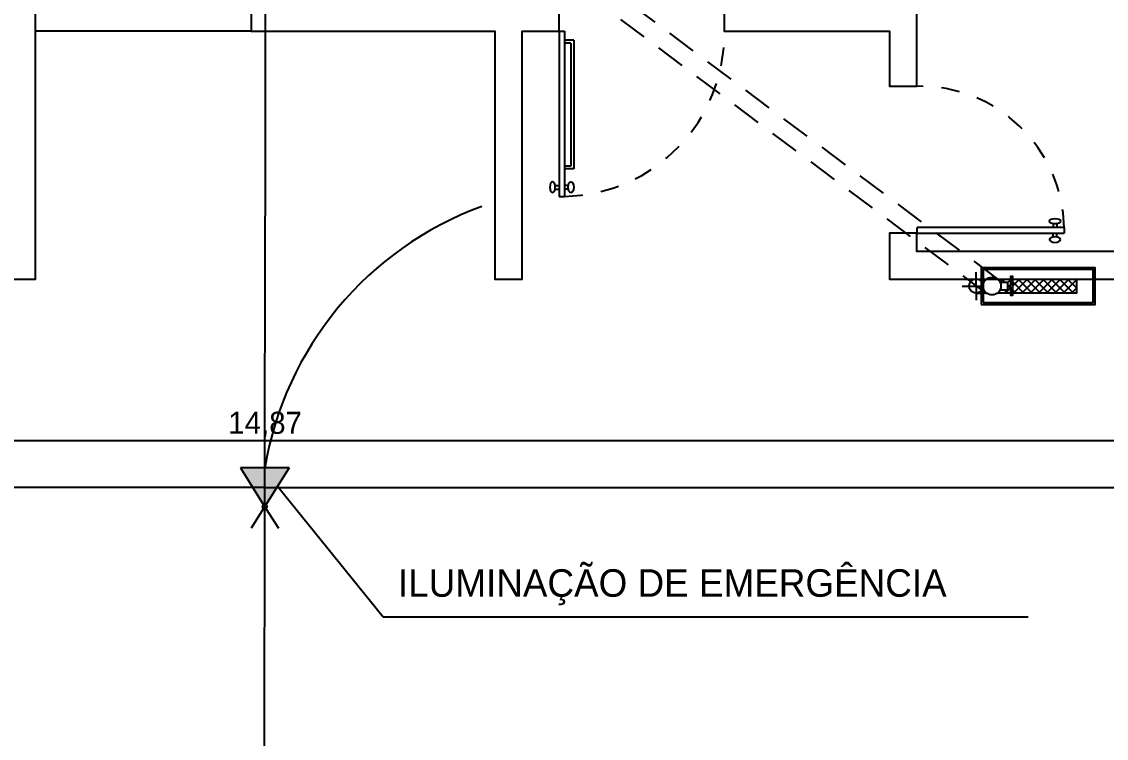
# Model space of a CAD drawing. Header units: millimetres. Extents: x 952 to 2017, y 419 to 1447.
# Drawn here: x 971.17 to 977.07, y 432.37 to 436.27 of the extents above; entities that cross this region are included whole.
import ezdxf

# ---------------------------------------------------------------- set-up
doc = ezdxf.new("R2010")
doc.units = ezdxf.units.MM
doc.header["$PDMODE"] = 34
doc.linetypes.add('ACAD_ISO03W100', pattern=[30, 12, -18])
doc.linetypes.add('HIDDEN2', pattern=[4.7625, 3.175, -1.5875])
doc.layers.get('0').update_dxf_attribs({"color": 5})
for name, color, linetype in [('caixa d agua', 1, 'Continuous'), ('can01', 1, 'Continuous'), ('can02', 2, 'Continuous'), ('fio tomadas de chão', 82, 'Continuous'), ('INCENDIO', 1, 'Continuous'), ('Janela', 2, 'Continuous'), ('pena 01', 1, 'Continuous'), ('pena01', 1, 'Continuous'), ('pena02', 2, 'Continuous')]:
    doc.layers.add(name, color=color, linetype=linetype)
doc.styles.get("Standard").update_dxf_attribs({"font": 'ERASLGHT.TTF'})
doc.dimstyles.new('ISO-25', dxfattribs={"dimtxt": 0.12, "dimasz": 0.12, "dimexe": 0.15, "dimexo": 0.14, "dimgap": 0.015, "dimtad": 1, "dimzin": 1, "dimtxsty": 'Standard', "dimblk": 'OBLIQUE', "dimcen": 0.15, "dimdle": 0.0005, "dimclrd": 1, "dimclre": 1, "dimclrt": 2, "dimadec": 0, "dimazin": 0, "dimtfac": 1, "dimtmove": 0, "dimatfit": 3, "dimldrblk": 'OBLIQUE', "dimfxl": 1, "dimarcsym": 0})

# ---------------------------------------------------------------- blocks, each defined once
blk = doc.blocks.new('_Oblique')
at = {"color": 0, "linetype": 'ByBlock', "lineweight": -2}
blk.add_line((-0.5, -0.5), (0.5, 0.5), dxfattribs=at)
blk = doc.blocks.new('*D16')
at = {"color": 1, "lineweight": -2}
for p, q in [((965.0572, 433.462), (965.0572, 434.1436)), ((979.9238, 433.462), (979.9238, 434.1436)), ((965.0567, 433.9936), (979.9243, 433.9936))]:
    blk.add_line(p, q, dxfattribs=at)
at = {"layer": 'Defpoints', "color": 0}
for p in [(979.9238, 433.9936), (965.0572, 433.322), (979.9238, 433.322)]:
    blk.add_point(p, dxfattribs=at)
at = {"color": 1, "lineweight": -2, "xscale": 0.12, "yscale": 0.12, "zscale": 0.12, "rotation": 180}
blk.add_blockref('_Oblique', (965.0572, 433.9936), dxfattribs=at)
at = {"color": 1, "lineweight": -2, "xscale": 0.12, "yscale": 0.12, "zscale": 0.12}
blk.add_blockref('_Oblique', (979.9238, 433.9936), dxfattribs=at)
at = {"color": 2, "insert": (972.4905, 434.0784), "char_height": 0.12, "attachment_point": 5}
blk.add_mtext('14,87', dxfattribs=at)

msp = doc.modelspace()

# ---------------------------------------------------------------- hatches: boundary and pattern name
at = {"layer": 'fio tomadas de chão'}
msp.add_hatch(color=256, dxfattribs=at).paths.add_polyline_path([(972.6212, 433.8435), (972.3566, 433.8435), (972.4827, 433.643, -0.288345), (972.4951, 433.643)])
at = {"layer": 'INCENDIO'}
h = msp.add_hatch(dxfattribs=at)
h.set_pattern_fill('NET', color=256, scale=0.01, angle=45, style=0)
h.set_pattern_definition([(45, (-37.412395, -20.654937), (-0.0224506403, 0.0224506403), []), (135, (-37.412395, -20.654937), (-0.0224506403, -0.0224506403), [])])
h.paths.add_polyline_path([(976.9072, 434.7957), (976.9072, 434.872), (976.5587, 434.872), (976.5587, 434.7957)])
h.paths.add_polyline_path([(976.5318, 434.8544), (976.5318, 434.8363), (976.5501, 434.8363), (976.5501, 434.872), (976.4777, 434.872, -0.117134), (976.4917, 434.8544)])
h.paths.add_polyline_path([(976.5501, 434.8297), (976.5318, 434.8297), (976.5318, 434.8112), (976.4906, 434.8112, -0.10512), (976.4777, 434.7957), (976.5501, 434.7957)])
msp.add_hatch(color=256, dxfattribs=at).paths.add_polyline_path([(976.5587, 434.887), (976.5501, 434.887), (976.5501, 434.8363), (976.5318, 434.8363), (976.5318, 434.8297), (976.5501, 434.8297), (976.5501, 434.7834), (976.5587, 434.7834)])

# ---------------------------------------------------------------- linework, layer by layer
at = {"layer": 'caixa d agua', "linetype": 'HIDDEN2', "ltscale": 0.05}
for p, q in [((976.4777, 434.8739), (972.5175, 437.8409)), ((976.4177, 434.7938), (972.4575, 437.7609))]:
    msp.add_line(p, q, dxfattribs=at)
at = {"layer": 'can01'}
for p, q in [((973.1326, 433.0308), (972.5581, 433.7433)), ((976.6449, 433.0308), (973.1326, 433.0308))]:
    msp.add_line(p, q, dxfattribs=at)
at = {"layer": 'can02'}
for points in [[(971.2405, 440.272), (971.0905, 440.272), (971.0905, 438.322), (970.4917, 438.322), (970.4917, 438.172), (971.0905, 438.172), (971.0905, 436.372), (970.8905, 436.372), (970.8905, 436.222), (971.0905, 436.222), (971.0905, 434.872), (971.2405, 434.872)], [(974.4893, 438.322), (973.8905, 438.322), (973.8905, 440.272), (973.7405, 440.272), (973.7405, 436.372), (972.5655, 436.372), (972.5655, 438.922), (972.4155, 438.922), (972.4155, 436.222), (973.7405, 436.222), (973.7405, 434.872), (973.8905, 434.872), (973.8905, 436.222), (974.0905, 436.222), (974.0905, 436.372), (973.8905, 436.372), (973.8905, 438.172), (974.4893, 438.172)], [(980.4947, 438.322), (979.9988, 438.322), (979.9988, 439.322), (979.8488, 439.322), (979.8488, 438.322), (979.3987, 438.322), (979.3987, 438.172), (979.8488, 438.172), (979.8488, 436.372), (979.8488, 435.022), (976.0388, 435.022), (976.0388, 435.122), (975.8888, 435.122), (975.8888, 434.872), (979.9988, 434.872), (979.9988, 438.172), (980.4947, 438.172)], [(976.4455, 438.322), (975.4923, 438.322), (975.4923, 438.172), (975.8905, 438.172), (975.8905, 436.372), (974.9905, 436.372), (974.9905, 436.222), (975.8905, 436.222), (975.8905, 435.922), (976.0388, 435.922), (976.0388, 438.172), (976.4455, 438.172)]]:
    msp.add_lwpolyline(points, close=True, dxfattribs=at)
at = {"layer": 'fio tomadas de chão'}
for p, q in [((972.4905, 439.2489), (972.4905, 435.2152)), ((972.4834, 428.412), (972.4905, 435.2152)), ((972.6212, 433.8435), (972.3566, 433.8435)), ((972.3566, 433.8435), (972.4827, 433.643)), ((972.6212, 433.8435), (972.4951, 433.643)), ((972.4889, 433.7374), (963.918, 433.7378)), ((972.4888, 433.7374), (981.0597, 433.7378)), ((972.4827, 433.6234), (972.4147, 433.5152)), ((972.4951, 433.6234), (972.5631, 433.5152))]:
    msp.add_line(p, q, dxfattribs=at)
msp.add_circle((972.4889, 433.6332), 0.0116, dxfattribs=at)
msp.add_arc((974.3008, 433.5423), 1.8366, 110.09468, 170.56123, dxfattribs=at)
at = {"layer": 'INCENDIO'}
for p, q in [((976.361, 434.8338), (976.361, 434.9103)), ((976.361, 434.872), (976.3992, 434.872)), ((976.2846, 434.8338), (976.361, 434.8338)), ((976.361, 434.8338), (976.3992, 434.8338)), ((976.361, 434.8338), (976.361, 434.7574)), ((976.361, 434.7957), (976.3992, 434.7957))]:
    msp.add_line(p, q, dxfattribs=at)
for points in [[(976.3892, 434.7338), (977.0092, 434.7338), (977.0092, 434.9338), (976.3892, 434.9338)], [(976.3992, 434.7438), (976.9992, 434.7438), (976.9992, 434.9238), (976.3992, 434.9238)], [(976.3992, 434.7438), (976.9992, 434.7438), (976.9992, 434.9238), (976.3992, 434.9238)]]:
    msp.add_lwpolyline(points, close=True, dxfattribs=at)
for points in [[(976.4177, 434.7957), (976.3992, 434.7957), (976.3992, 434.872), (976.4177, 434.872)], [(976.4777, 434.872), (976.5501, 434.872)], [(976.5501, 434.8363), (976.5501, 434.887), (976.5587, 434.887), (976.5587, 434.7834), (976.5501, 434.7834), (976.5501, 434.8297)], [(976.5587, 434.872), (976.9072, 434.872), (976.9072, 434.7957), (976.5587, 434.7957)], [(976.4917, 434.8544), (976.5318, 434.8544), (976.5318, 434.8112), (976.4906, 434.8112)], [(976.5318, 434.8363), (976.5501, 434.8363)], [(976.5501, 434.8297), (976.5318, 434.8297)], [(976.5501, 434.7957), (976.4777, 434.7957)]]:
    msp.add_lwpolyline(points, dxfattribs=at)
for centre, radius in [((976.361, 434.8338), 0.0381), ((976.4477, 434.8338), 0.0485)]:
    msp.add_circle(centre, radius, dxfattribs=at)
at = {"layer": 'Janela'}
for p, q in [((974.0905, 436.222), (974.0905, 435.322)), ((974.0905, 436.222), (974.1205, 436.222)), ((974.1205, 436.222), (974.1205, 435.322)), ((974.1705, 436.172), (974.1205, 436.172)), ((974.1705, 436.172), (974.1705, 435.472)), ((974.1555, 436.157), (974.1205, 436.157)), ((974.1555, 436.157), (974.1555, 435.487)), ((974.1555, 435.487), (974.1205, 435.487)), ((974.1705, 435.472), (974.1205, 435.472)), ((974.0905, 435.322), (974.1205, 435.322))]:
    msp.add_line(p, q, dxfattribs=at)
at = {"layer": 'pena 01', "linetype": 'ACAD_ISO03W100', "ltscale": 0.005}
for centre, radius, start, end in [((974.1055, 436.207), 0.8851, 270.97102, 0.97102), ((976.0555, 435.137), 0.7851, 1.09469, 91.09469)]:
    msp.add_arc(centre, radius, start, end, dxfattribs=at)
at = {"layer": 'pena01'}
msp.add_line((972.4155, 436.222), (971.2405, 436.222), dxfattribs=at)
at = {"layer": 'pena02'}
for p, q in [((974.0696, 435.382), (974.0905, 435.382)), ((974.0696, 435.362), (974.0905, 435.362)), ((974.1414, 435.382), (974.1205, 435.382)), ((974.1414, 435.362), (974.1205, 435.362)), ((976.7805, 435.1728), (976.7805, 435.152)), ((976.8005, 435.1728), (976.8005, 435.152)), ((976.0405, 435.122), (976.0405, 435.152)), ((976.8405, 435.152), (976.0405, 435.152)), ((976.0405, 435.122), (976.8405, 435.122)), ((976.7805, 435.1011), (976.7805, 435.122)), ((976.8005, 435.1011), (976.8005, 435.122)), ((976.8405, 435.152), (976.8405, 435.122))]:
    msp.add_line(p, q, dxfattribs=at)
at = {"layer": 'pena02', "extrusion": (0, 0, -1)}
for centre, major_axis in [((974.0555, 435.372), (0, -0.03)), ((976.7905, 435.087), (0.03, 0))]:
    msp.add_ellipse(centre, major_axis=major_axis, ratio=0.5, dxfattribs=at)
at = {"layer": 'pena02'}
for centre, major_axis in [((974.1555, 435.372), (0, -0.03)), ((976.7905, 435.187), (0.03, 0))]:
    msp.add_ellipse(centre, major_axis=major_axis, ratio=0.5, dxfattribs=at)

# ---------------------------------------------------------------- texts
at = {"insert": (973.214, 433.2924), "char_height": 0.15, "width": 11.620401, "attachment_point": 1}
msp.add_mtext('{\\fEras Demi ITC|b0|i0|c0|p34;ILUMINAÇÃO DE EMERGÊNCIA}', dxfattribs=at)

# ---------------------------------------------------------------- dimensions: what is measured, and where the dimension line sits
dim = msp.add_linear_dim(base=(979.9238, 433.9936), p1=(965.0572, 433.322), p2=(979.9238, 433.322), dimstyle='ISO-25')
dim.commit()
dim.dimension.update_dxf_attribs({"geometry": '*D16', "text_midpoint": (972.4905, 434.0784)})

doc.saveas('drawing.dxf')
